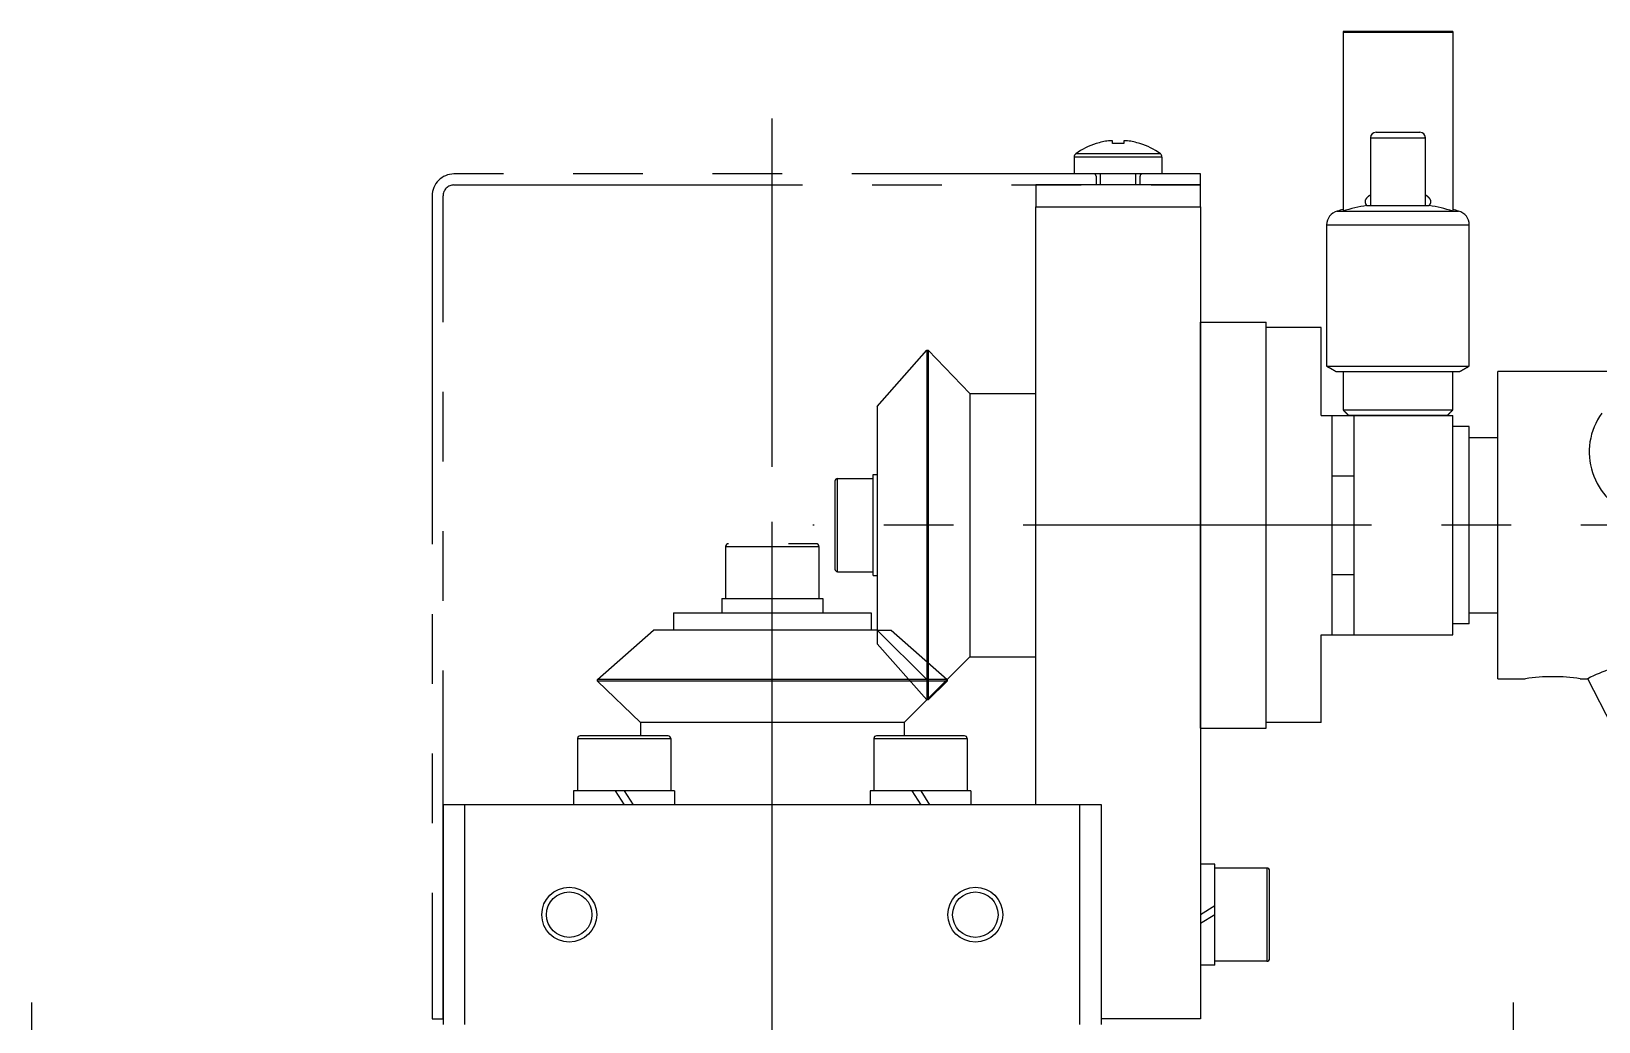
# Model space of a CAD drawing. Extents: x -60 to 572, y -16 to 599.
# Drawn here: x 351.8 to 494.5, y 230.3 to 320.5 of the extents above; entities that cross this region are included whole.
import ezdxf

# ---------------------------------------------------------------- set-up
doc = ezdxf.new("R2010")
doc.units = 0
for name, pattern in [('CENTER', [50.8, 31.75, -6.35, 6.35, -6.35]), ('DASHED', [19.05, 12.7, -6.35]), ('PHANTOM', [63.5, 31.75, -6.35, 6.35, -6.35, 6.35, -6.35])]:
    doc.linetypes.add(name, pattern=pattern)
doc.layers.get('0').update_dxf_attribs({"linetype": 'CONTINUOUS'})
doc.layers.add('CENTER', color=1, linetype='CENTER')
doc.layers.add('SCALE', color=7, linetype='CONTINUOUS')

msp = doc.modelspace()

# ---------------------------------------------------------------- linework, layer by layer
at = {"color": 7, "linetype": 'CONTINUOUS'}
for p, q in [((471.26, 320.5), (471.26, 320.38)), ((471.26, 320.38), (471.26, 304.12)), ((481.26, 320.38), (471.26, 320.38)), ((481.26, 320.5), (481.26, 320.38)), ((481.26, 320.38), (481.26, 304.12)), ((474.26, 311.3), (478.26, 311.3)), ((448.76, 310.29), (448.77, 310.27)), ((450.24, 310.52), (449.89, 310.52)), ((450.24, 310.27), (450.24, 310.52)), ((451.27, 310.52), (451.27, 310.27)), ((451.62, 310.52), (451.27, 310.52)), ((452.74, 310.27), (452.75, 310.29)), ((473.76, 310.8), (478.76, 310.8)), ((450.76, 309.04), (446.76, 309.04)), ((446.76, 309.04), (446.76, 307.5)), ((450.76, 309.33), (446.9, 309.33)), ((454.61, 309.33), (450.76, 309.33)), ((454.76, 309.04), (450.76, 309.04)), ((454.76, 309.04), (454.76, 307.5)), ((450.76, 307.5), (446.76, 307.5)), ((448.76, 307.3), (448.76, 306.5)), ((454.76, 307.5), (450.76, 307.5)), ((452.76, 306.5), (452.76, 307.3)), ((443.26, 306.5), (443.26, 304.5)), ((458.26, 306.5), (443.26, 306.5)), ((458.26, 304.5), (458.26, 306.5)), ((443.26, 304.5), (458.26, 304.5)), ((443.26, 250), (443.26, 304.5)), ((458.26, 304.5), (458.26, 230.5)), ((473.42, 304.62), (479.09, 304.62)), ((469.76, 302.86), (482.76, 302.86)), ((470.73, 304.12), (481.78, 304.12)), ((458.26, 257), (458.26, 294)), ((464.26, 257), (464.26, 294)), ((469.26, 293.5), (464.26, 293.5)), ((469.26, 285.5), (469.26, 293.5)), ((428.82, 286.32), (433.33, 291.43)), ((433.33, 291.43), (433.47, 291.43)), ((433.33, 291.43), (433.33, 275.5)), ((433.47, 291.43), (433.47, 275.5)), ((433.47, 291.43), (437.26, 287.5)), ((469.76, 290), (482.76, 290)), ((470.62, 289.5), (481.89, 289.5)), ((485.36, 261.5), (485.36, 289.5)), ((497.86, 289.5), (485.36, 289.5)), ((437.26, 287.5), (443.26, 287.5)), ((437.26, 287.5), (437.26, 275.5)), ((428.82, 286.32), (428.82, 275.5)), ((471.26, 286), (481.26, 286)), ((470.26, 265.5), (470.26, 285.5)), ((472.26, 265.5), (472.26, 285.5)), ((481.26, 265.5), (481.26, 285.5)), ((481.26, 266.5), (481.26, 284.5)), ((482.76, 284.5), (481.26, 284.5)), ((482.76, 266.5), (482.76, 284.5)), ((482.76, 283.5), (485.36, 283.5)), ((485.36, 267.5), (485.36, 283.5)), ((428.46, 280.1), (428.82, 280.1)), ((428.46, 270.9), (428.46, 280.1)), ((424.96, 279.5), (424.96, 271.5)), ((425.21, 279.75), (428.46, 279.75)), ((425.21, 271.25), (425.21, 279.75)), ((428.82, 275.5), (428.82, 265.94)), ((433.33, 275.5), (433.33, 259.58)), ((433.47, 275.5), (433.47, 259.58)), ((437.26, 275.5), (437.26, 263.5)), ((415.01, 273.55), (415.01, 268.8)), ((415.01, 273.55), (420.85, 273.55)), ((423.26, 273.8), (420.75, 273.8)), ((420.85, 273.55), (423.51, 273.55)), ((423.51, 273.55), (423.51, 268.8)), ((425.21, 271.25), (428.46, 271.25)), ((428.46, 270.9), (428.82, 270.9)), ((414.66, 268.8), (414.66, 267.5)), ((414.66, 268.8), (423.86, 268.8)), ((423.86, 268.8), (423.86, 267.5)), ((410.26, 267.5), (410.26, 265.94)), ((410.26, 267.5), (428.26, 267.5)), ((428.26, 267.5), (428.26, 265.94)), ((482.76, 267.5), (485.36, 267.5)), ((403.33, 261.43), (408.44, 265.94)), ((428.82, 265.94), (408.44, 265.94)), ((428.82, 265.94), (433.33, 261.43)), ((482.76, 266.5), (481.26, 266.5)), ((469.26, 257.5), (469.26, 265.5)), ((437.26, 263.5), (431.26, 257.5)), ((437.26, 263.5), (443.26, 263.5)), ((403.33, 261.29), (403.33, 261.43)), ((435.18, 261.43), (403.33, 261.43)), ((435.18, 261.43), (435.18, 261.29)), ((485.36, 261.5), (487.86, 261.5)), ((492.86, 261.5), (493.56, 261.5)), ((495.78, 257.17), (493.56, 261.5)), ((407.26, 257.5), (403.33, 261.29)), ((435.18, 261.29), (403.33, 261.29)), ((435.18, 261.29), (433.47, 259.58)), ((433.47, 259.58), (433.33, 259.58)), ((407.26, 257.5), (407.26, 256.3)), ((431.26, 257.5), (407.26, 257.5)), ((431.26, 257.5), (431.26, 256.3)), ((469.26, 257.5), (464.26, 257.5)), ((401.51, 256.05), (410.01, 256.05)), ((401.51, 256.05), (401.51, 251.3)), ((409.76, 256.3), (401.76, 256.3)), ((410.01, 256.05), (410.01, 251.3)), ((428.51, 256.05), (428.51, 251.3)), ((428.51, 256.05), (437.01, 256.05)), ((436.76, 256.3), (428.76, 256.3)), ((437.01, 256.05), (437.01, 251.3)), ((391.26, 250), (389.26, 250)), ((389.26, 250), (389.26, 230)), ((391.26, 230), (391.26, 250)), ((447.26, 250), (391.26, 250)), ((401.16, 251.3), (401.16, 250)), ((410.34, 251.3), (401.16, 251.3)), ((404.95, 251.3), (405.76, 250)), ((405.76, 251.3), (406.57, 250)), ((410.34, 251.3), (410.34, 250)), ((428.16, 251.3), (428.16, 250)), ((437.34, 251.3), (428.16, 251.3)), ((431.97, 251.3), (432.78, 250)), ((432.78, 251.3), (433.59, 250)), ((437.34, 251.3), (437.34, 250)), ((449.26, 250), (443.26, 250)), ((447.26, 250), (447.26, 230)), ((449.26, 230.5), (449.26, 250)), ((459.56, 244.6), (458.26, 244.6)), ((459.56, 235.4), (459.56, 244.6)), ((464.31, 244.25), (459.56, 244.25)), ((464.31, 244.25), (464.31, 240)), ((464.56, 240), (464.56, 244)), ((459.56, 240.81), (458.26, 240)), ((459.56, 240), (458.26, 239.19)), ((464.31, 240), (464.31, 235.75)), ((464.56, 236), (464.56, 240)), ((464.31, 235.75), (459.56, 235.75)), ((459.56, 235.4), (458.26, 235.4)), ((449.26, 230), (449.26, 230.5)), ((458.26, 230.5), (449.26, 230.5))]:
    msp.add_line(p, q, dxfattribs=at)
at = {"color": 3, "linetype": 'PHANTOM'}
for p, q in [((458.26, 307.5), (390.26, 307.5)), ((458.26, 306.5), (458.26, 307.5)), ((458.26, 306.5), (458.26, 307.5)), ((390.26, 306.5), (458.26, 306.5)), ((388.26, 305.5), (388.26, 230.5)), ((389.26, 230.5), (389.26, 305.5)), ((388.26, 230.5), (389.26, 230.5))]:
    msp.add_line(p, q, dxfattribs=at)
at = {"color": 3, "linetype": 'CONTINUOUS'}
for p, q in [((449.14, 307.5), (449.14, 306.5)), ((452.38, 306.5), (452.38, 307.5))]:
    msp.add_line(p, q, dxfattribs=at)
at = {"color": 7}
msp.add_line((480.76, 285.5), (471.76, 285.5), dxfattribs=at)
at = {"color": 3, "linetype": 'DASHED'}
for p, q in [((428.82, 265.94), (430.08, 265.94)), ((428.82, 265.94), (428.82, 264.68)), ((430.08, 265.94), (435.18, 261.43)), ((428.82, 264.68), (433.33, 259.58))]:
    msp.add_line(p, q, dxfattribs=at)
at = {"color": 7}
for points in [[(481.26, 320.5, 0), (481.1, 320.5, 0), (480.94, 320.5, 0), (480.78, 320.5, 0), (480.62, 320.5, 0), (480.46, 320.5, 0), (480.3, 320.5, 0), (480.15, 320.5, 0), (479.99, 320.5, 0), (479.83, 320.5, 0), (479.67, 320.5, 0), (479.51, 320.5, 0), (479.35, 320.5, 0), (479.19, 320.5, 0), (479.03, 320.5, 0), (478.88, 320.5, 0), (478.72, 320.5, 0), (478.56, 320.5, 0), (478.4, 320.5, 0), (478.24, 320.5, 0), (478.08, 320.5, 0), (477.92, 320.5, 0), (477.76, 320.5, 0), (477.61, 320.5, 0), (477.45, 320.5, 0), (477.29, 320.5, 0), (477.13, 320.5, 0), (476.97, 320.5, 0), (476.81, 320.5, 0), (476.65, 320.5, 0), (476.49, 320.5, 0), (476.34, 320.5, 0), (476.18, 320.5, 0), (476.02, 320.5, 0), (475.86, 320.5, 0), (475.7, 320.5, 0), (475.54, 320.5, 0), (475.38, 320.5, 0), (475.22, 320.5, 0), (475.07, 320.5, 0), (474.91, 320.5, 0), (474.75, 320.5, 0), (474.59, 320.5, 0), (474.43, 320.5, 0), (474.27, 320.5, 0), (474.11, 320.5, 0), (473.95, 320.5, 0), (473.8, 320.5, 0), (473.64, 320.5, 0), (473.48, 320.5, 0), (473.32, 320.5, 0), (473.16, 320.5, 0), (473, 320.5, 0), (472.84, 320.5, 0), (472.68, 320.5, 0), (472.53, 320.5, 0), (472.37, 320.5, 0), (472.21, 320.5, 0), (472.05, 320.5, 0), (471.89, 320.5, 0), (471.73, 320.5, 0), (471.57, 320.5, 0), (471.42, 320.5, 0), (471.26, 320.5, 0)], [(473.76, 310.8, 0), (473.76, 310.7, 0), (473.76, 310.6, 0), (473.76, 310.5, 0), (473.76, 310.41, 0), (473.76, 310.31, 0), (473.76, 310.21, 0), (473.76, 310.11, 0), (473.76, 310.01, 0), (473.76, 309.92, 0), (473.76, 309.82, 0), (473.76, 309.72, 0), (473.76, 309.62, 0), (473.76, 309.52, 0), (473.76, 309.43, 0), (473.76, 309.33, 0), (473.76, 309.23, 0), (473.76, 309.13, 0), (473.76, 309.03, 0), (473.76, 308.94, 0), (473.76, 308.84, 0), (473.76, 308.74, 0), (473.76, 308.64, 0), (473.76, 308.54, 0), (473.76, 308.45, 0), (473.76, 308.35, 0), (473.76, 308.25, 0), (473.76, 308.15, 0), (473.76, 308.05, 0), (473.76, 307.96, 0), (473.76, 307.86, 0), (473.76, 307.76, 0), (473.76, 307.66, 0), (473.76, 307.56, 0), (473.76, 307.46, 0), (473.76, 307.37, 0), (473.76, 307.27, 0), (473.76, 307.17, 0), (473.76, 307.07, 0), (473.76, 306.97, 0), (473.76, 306.88, 0), (473.76, 306.78, 0), (473.76, 306.68, 0), (473.76, 306.58, 0), (473.76, 306.48, 0), (473.76, 306.39, 0), (473.76, 306.29, 0), (473.76, 306.19, 0), (473.76, 306.09, 0), (473.76, 305.99, 0), (473.76, 305.9, 0), (473.76, 305.8, 0), (473.76, 305.7, 0), (473.76, 305.6, 0), (473.76, 305.5, 0), (473.76, 305.4, 0), (473.76, 305.31, 0), (473.76, 305.21, 0), (473.76, 305.11, 0), (473.76, 305.01, 0), (473.76, 304.92, 0), (473.76, 304.82, 0), (473.76, 304.72, 0), (473.76, 304.62, 0)], [(478.76, 304.62, 0), (478.76, 304.72, 0), (478.76, 304.82, 0), (478.76, 304.92, 0), (478.76, 305.01, 0), (478.76, 305.11, 0), (478.76, 305.21, 0), (478.76, 305.31, 0), (478.76, 305.4, 0), (478.76, 305.5, 0), (478.76, 305.6, 0), (478.76, 305.7, 0), (478.76, 305.8, 0), (478.76, 305.9, 0), (478.76, 305.99, 0), (478.76, 306.09, 0), (478.76, 306.19, 0), (478.76, 306.29, 0), (478.76, 306.39, 0), (478.76, 306.48, 0), (478.76, 306.58, 0), (478.76, 306.68, 0), (478.76, 306.78, 0), (478.76, 306.88, 0), (478.76, 306.97, 0), (478.76, 307.07, 0), (478.76, 307.17, 0), (478.76, 307.27, 0), (478.76, 307.37, 0), (478.76, 307.46, 0), (478.76, 307.56, 0), (478.76, 307.66, 0), (478.76, 307.76, 0), (478.76, 307.86, 0), (478.76, 307.96, 0), (478.76, 308.05, 0), (478.76, 308.15, 0), (478.76, 308.25, 0), (478.76, 308.35, 0), (478.76, 308.45, 0), (478.76, 308.54, 0), (478.76, 308.64, 0), (478.76, 308.74, 0), (478.76, 308.84, 0), (478.76, 308.94, 0), (478.76, 309.03, 0), (478.76, 309.13, 0), (478.76, 309.23, 0), (478.76, 309.33, 0), (478.76, 309.43, 0), (478.76, 309.52, 0), (478.76, 309.62, 0), (478.76, 309.72, 0), (478.76, 309.82, 0), (478.76, 309.92, 0), (478.76, 310.01, 0), (478.76, 310.11, 0), (478.76, 310.21, 0), (478.76, 310.31, 0), (478.76, 310.41, 0), (478.76, 310.5, 0), (478.76, 310.6, 0), (478.76, 310.7, 0), (478.76, 310.8, 0)], [(469.76, 302.86, 0), (469.76, 302.66, 0), (469.76, 302.45, 0), (469.76, 302.25, 0), (469.76, 302.05, 0), (469.76, 301.84, 0), (469.76, 301.64, 0), (469.76, 301.43, 0), (469.76, 301.23, 0), (469.76, 301.02, 0), (469.76, 300.82, 0), (469.76, 300.62, 0), (469.76, 300.41, 0), (469.76, 300.21, 0), (469.76, 300, 0), (469.76, 299.8, 0), (469.76, 299.59, 0), (469.76, 299.39, 0), (469.76, 299.19, 0), (469.76, 298.98, 0), (469.76, 298.78, 0), (469.76, 298.57, 0), (469.76, 298.37, 0), (469.76, 298.17, 0), (469.76, 297.96, 0), (469.76, 297.76, 0), (469.76, 297.55, 0), (469.76, 297.35, 0), (469.76, 297.14, 0), (469.76, 296.94, 0), (469.76, 296.74, 0), (469.76, 296.53, 0), (469.76, 296.33, 0), (469.76, 296.12, 0), (469.76, 295.92, 0), (469.76, 295.72, 0), (469.76, 295.51, 0), (469.76, 295.31, 0), (469.76, 295.1, 0), (469.76, 294.9, 0), (469.76, 294.69, 0), (469.76, 294.49, 0), (469.76, 294.29, 0), (469.76, 294.08, 0), (469.76, 293.88, 0), (469.76, 293.68, 0), (469.76, 293.47, 0), (469.76, 293.27, 0), (469.76, 293.06, 0), (469.76, 292.86, 0), (469.76, 292.65, 0), (469.76, 292.45, 0), (469.76, 292.24, 0), (469.76, 292.04, 0), (469.76, 291.84, 0), (469.76, 291.63, 0), (469.76, 291.43, 0), (469.76, 291.23, 0), (469.76, 291.02, 0), (469.76, 290.82, 0), (469.76, 290.61, 0), (469.76, 290.41, 0), (469.76, 290.2, 0), (469.76, 290, 0)], [(482.76, 290, 0), (482.76, 290.2, 0), (482.76, 290.41, 0), (482.76, 290.61, 0), (482.76, 290.82, 0), (482.76, 291.02, 0), (482.76, 291.23, 0), (482.76, 291.43, 0), (482.76, 291.63, 0), (482.76, 291.84, 0), (482.76, 292.04, 0), (482.76, 292.24, 0), (482.76, 292.45, 0), (482.76, 292.65, 0), (482.76, 292.86, 0), (482.76, 293.06, 0), (482.76, 293.27, 0), (482.76, 293.47, 0), (482.76, 293.68, 0), (482.76, 293.88, 0), (482.76, 294.08, 0), (482.76, 294.29, 0), (482.76, 294.49, 0), (482.76, 294.69, 0), (482.76, 294.9, 0), (482.76, 295.1, 0), (482.76, 295.31, 0), (482.76, 295.51, 0), (482.76, 295.72, 0), (482.76, 295.92, 0), (482.76, 296.12, 0), (482.76, 296.33, 0), (482.76, 296.53, 0), (482.76, 296.74, 0), (482.76, 296.94, 0), (482.76, 297.14, 0), (482.76, 297.35, 0), (482.76, 297.55, 0), (482.76, 297.76, 0), (482.76, 297.96, 0), (482.76, 298.17, 0), (482.76, 298.37, 0), (482.76, 298.57, 0), (482.76, 298.78, 0), (482.76, 298.98, 0), (482.76, 299.19, 0), (482.76, 299.39, 0), (482.76, 299.59, 0), (482.76, 299.8, 0), (482.76, 300, 0), (482.76, 300.21, 0), (482.76, 300.41, 0), (482.76, 300.62, 0), (482.76, 300.82, 0), (482.76, 301.02, 0), (482.76, 301.23, 0), (482.76, 301.43, 0), (482.76, 301.64, 0), (482.76, 301.84, 0), (482.76, 302.05, 0), (482.76, 302.25, 0), (482.76, 302.45, 0), (482.76, 302.66, 0), (482.76, 302.86, 0)], [(469.76, 290, 0), (469.77, 289.99, 0), (469.78, 289.98, 0), (469.8, 289.98, 0), (469.81, 289.97, 0), (469.83, 289.96, 0), (469.84, 289.95, 0), (469.85, 289.94, 0), (469.87, 289.94, 0), (469.88, 289.93, 0), (469.89, 289.92, 0), (469.91, 289.91, 0), (469.92, 289.9, 0), (469.94, 289.9, 0), (469.95, 289.89, 0), (469.96, 289.88, 0), (469.98, 289.87, 0), (469.99, 289.86, 0), (470, 289.86, 0), (470.02, 289.85, 0), (470.03, 289.84, 0), (470.05, 289.83, 0), (470.06, 289.83, 0), (470.07, 289.82, 0), (470.09, 289.81, 0), (470.1, 289.8, 0), (470.11, 289.79, 0), (470.13, 289.79, 0), (470.14, 289.78, 0), (470.16, 289.77, 0), (470.17, 289.76, 0), (470.18, 289.75, 0), (470.2, 289.75, 0), (470.21, 289.74, 0), (470.22, 289.73, 0), (470.24, 289.72, 0), (470.25, 289.71, 0), (470.27, 289.71, 0), (470.28, 289.7, 0), (470.29, 289.69, 0), (470.31, 289.68, 0), (470.32, 289.67, 0), (470.33, 289.67, 0), (470.35, 289.66, 0), (470.36, 289.65, 0), (470.38, 289.64, 0), (470.39, 289.63, 0), (470.4, 289.63, 0), (470.42, 289.62, 0), (470.43, 289.61, 0), (470.44, 289.6, 0), (470.46, 289.59, 0), (470.47, 289.59, 0), (470.48, 289.58, 0), (470.5, 289.57, 0), (470.51, 289.56, 0), (470.53, 289.56, 0), (470.54, 289.55, 0), (470.55, 289.54, 0), (470.57, 289.53, 0), (470.58, 289.52, 0), (470.59, 289.52, 0), (470.61, 289.51, 0), (470.62, 289.5, 0)], [(481.89, 289.5, 0), (481.9, 289.51, 0), (481.92, 289.52, 0), (481.93, 289.52, 0), (481.95, 289.53, 0), (481.96, 289.54, 0), (481.97, 289.55, 0), (481.99, 289.56, 0), (482, 289.56, 0), (482.01, 289.57, 0), (482.03, 289.58, 0), (482.04, 289.59, 0), (482.06, 289.59, 0), (482.07, 289.6, 0), (482.08, 289.61, 0), (482.1, 289.62, 0), (482.11, 289.63, 0), (482.12, 289.63, 0), (482.14, 289.64, 0), (482.15, 289.65, 0), (482.17, 289.66, 0), (482.18, 289.67, 0), (482.19, 289.67, 0), (482.21, 289.68, 0), (482.22, 289.69, 0), (482.23, 289.7, 0), (482.25, 289.71, 0), (482.26, 289.71, 0), (482.28, 289.72, 0), (482.29, 289.73, 0), (482.3, 289.74, 0), (482.32, 289.75, 0), (482.33, 289.75, 0), (482.34, 289.76, 0), (482.36, 289.77, 0), (482.37, 289.78, 0), (482.39, 289.79, 0), (482.4, 289.79, 0), (482.41, 289.8, 0), (482.43, 289.81, 0), (482.44, 289.82, 0), (482.45, 289.83, 0), (482.47, 289.83, 0), (482.48, 289.84, 0), (482.5, 289.85, 0), (482.51, 289.86, 0), (482.52, 289.86, 0), (482.54, 289.87, 0), (482.55, 289.88, 0), (482.56, 289.89, 0), (482.58, 289.9, 0), (482.59, 289.9, 0), (482.61, 289.91, 0), (482.62, 289.92, 0), (482.63, 289.93, 0), (482.65, 289.94, 0), (482.66, 289.94, 0), (482.67, 289.95, 0), (482.69, 289.96, 0), (482.7, 289.97, 0), (482.72, 289.98, 0), (482.73, 289.98, 0), (482.74, 289.99, 0), (482.76, 290, 0)], [(471.26, 289.5, 0), (471.26, 289.44, 0), (471.26, 289.39, 0), (471.26, 289.33, 0), (471.26, 289.28, 0), (471.26, 289.22, 0), (471.26, 289.17, 0), (471.26, 289.11, 0), (471.26, 289.06, 0), (471.26, 289, 0), (471.26, 288.94, 0), (471.26, 288.89, 0), (471.26, 288.83, 0), (471.26, 288.78, 0), (471.26, 288.72, 0), (471.26, 288.67, 0), (471.26, 288.61, 0), (471.26, 288.55, 0), (471.26, 288.5, 0), (471.26, 288.44, 0), (471.26, 288.39, 0), (471.26, 288.33, 0), (471.26, 288.28, 0), (471.26, 288.22, 0), (471.26, 288.17, 0), (471.26, 288.11, 0), (471.26, 288.05, 0), (471.26, 288, 0), (471.26, 287.94, 0), (471.26, 287.89, 0), (471.26, 287.83, 0), (471.26, 287.78, 0), (471.26, 287.72, 0), (471.26, 287.67, 0), (471.26, 287.61, 0), (471.26, 287.56, 0), (471.26, 287.5, 0), (471.26, 287.44, 0), (471.26, 287.39, 0), (471.26, 287.33, 0), (471.26, 287.28, 0), (471.26, 287.22, 0), (471.26, 287.17, 0), (471.26, 287.11, 0), (471.26, 287.06, 0), (471.26, 287, 0), (471.26, 286.94, 0), (471.26, 286.89, 0), (471.26, 286.83, 0), (471.26, 286.78, 0), (471.26, 286.72, 0), (471.26, 286.67, 0), (471.26, 286.61, 0), (471.26, 286.55, 0), (471.26, 286.5, 0), (471.26, 286.44, 0), (471.26, 286.39, 0), (471.26, 286.33, 0), (471.26, 286.28, 0), (471.26, 286.22, 0), (471.26, 286.17, 0), (471.26, 286.11, 0), (471.26, 286.05, 0), (471.26, 286, 0)], [(481.26, 286, 0), (481.26, 286.05, 0), (481.26, 286.11, 0), (481.26, 286.17, 0), (481.26, 286.22, 0), (481.26, 286.28, 0), (481.26, 286.33, 0), (481.26, 286.39, 0), (481.26, 286.44, 0), (481.26, 286.5, 0), (481.26, 286.55, 0), (481.26, 286.61, 0), (481.26, 286.67, 0), (481.26, 286.72, 0), (481.26, 286.78, 0), (481.26, 286.83, 0), (481.26, 286.89, 0), (481.26, 286.94, 0), (481.26, 287, 0), (481.26, 287.06, 0), (481.26, 287.11, 0), (481.26, 287.17, 0), (481.26, 287.22, 0), (481.26, 287.28, 0), (481.26, 287.33, 0), (481.26, 287.39, 0), (481.26, 287.44, 0), (481.26, 287.5, 0), (481.26, 287.56, 0), (481.26, 287.61, 0), (481.26, 287.67, 0), (481.26, 287.72, 0), (481.26, 287.78, 0), (481.26, 287.83, 0), (481.26, 287.89, 0), (481.26, 287.94, 0), (481.26, 288, 0), (481.26, 288.05, 0), (481.26, 288.11, 0), (481.26, 288.17, 0), (481.26, 288.22, 0), (481.26, 288.28, 0), (481.26, 288.33, 0), (481.26, 288.39, 0), (481.26, 288.44, 0), (481.26, 288.5, 0), (481.26, 288.55, 0), (481.26, 288.61, 0), (481.26, 288.67, 0), (481.26, 288.72, 0), (481.26, 288.78, 0), (481.26, 288.83, 0), (481.26, 288.89, 0), (481.26, 288.94, 0), (481.26, 289, 0), (481.26, 289.06, 0), (481.26, 289.11, 0), (481.26, 289.17, 0), (481.26, 289.22, 0), (481.26, 289.28, 0), (481.26, 289.33, 0), (481.26, 289.39, 0), (481.26, 289.44, 0), (481.26, 289.5, 0)], [(471.26, 286, 0), (471.26, 285.99, 0), (471.27, 285.98, 0), (471.28, 285.98, 0), (471.29, 285.97, 0), (471.3, 285.96, 0), (471.3, 285.95, 0), (471.31, 285.94, 0), (471.32, 285.94, 0), (471.33, 285.93, 0), (471.34, 285.92, 0), (471.34, 285.91, 0), (471.35, 285.9, 0), (471.36, 285.9, 0), (471.37, 285.89, 0), (471.38, 285.88, 0), (471.38, 285.87, 0), (471.39, 285.86, 0), (471.4, 285.86, 0), (471.41, 285.85, 0), (471.42, 285.84, 0), (471.42, 285.83, 0), (471.43, 285.83, 0), (471.44, 285.82, 0), (471.45, 285.81, 0), (471.45, 285.8, 0), (471.46, 285.79, 0), (471.47, 285.79, 0), (471.48, 285.78, 0), (471.49, 285.77, 0), (471.49, 285.76, 0), (471.5, 285.75, 0), (471.51, 285.75, 0), (471.52, 285.74, 0), (471.53, 285.73, 0), (471.53, 285.72, 0), (471.54, 285.71, 0), (471.55, 285.71, 0), (471.56, 285.7, 0), (471.57, 285.69, 0), (471.57, 285.68, 0), (471.58, 285.67, 0), (471.59, 285.67, 0), (471.6, 285.66, 0), (471.61, 285.65, 0), (471.61, 285.64, 0), (471.62, 285.63, 0), (471.63, 285.63, 0), (471.64, 285.62, 0), (471.65, 285.61, 0), (471.65, 285.6, 0), (471.66, 285.59, 0), (471.67, 285.59, 0), (471.68, 285.58, 0), (471.68, 285.57, 0), (471.69, 285.56, 0), (471.7, 285.56, 0), (471.71, 285.55, 0), (471.72, 285.54, 0), (471.72, 285.53, 0), (471.73, 285.52, 0), (471.74, 285.52, 0), (471.75, 285.51, 0), (471.76, 285.5, 0)], [(480.76, 285.5, 0), (480.76, 285.51, 0), (480.77, 285.52, 0), (480.78, 285.52, 0), (480.79, 285.53, 0), (480.8, 285.54, 0), (480.8, 285.55, 0), (480.81, 285.56, 0), (480.82, 285.56, 0), (480.83, 285.57, 0), (480.84, 285.58, 0), (480.84, 285.59, 0), (480.85, 285.59, 0), (480.86, 285.6, 0), (480.87, 285.61, 0), (480.88, 285.62, 0), (480.88, 285.63, 0), (480.89, 285.63, 0), (480.9, 285.64, 0), (480.91, 285.65, 0), (480.92, 285.66, 0), (480.92, 285.67, 0), (480.93, 285.67, 0), (480.94, 285.68, 0), (480.95, 285.69, 0), (480.95, 285.7, 0), (480.96, 285.71, 0), (480.97, 285.71, 0), (480.98, 285.72, 0), (480.99, 285.73, 0), (480.99, 285.74, 0), (481, 285.75, 0), (481.01, 285.75, 0), (481.02, 285.76, 0), (481.03, 285.77, 0), (481.03, 285.78, 0), (481.04, 285.79, 0), (481.05, 285.79, 0), (481.06, 285.8, 0), (481.07, 285.81, 0), (481.07, 285.82, 0), (481.08, 285.83, 0), (481.09, 285.83, 0), (481.1, 285.84, 0), (481.11, 285.85, 0), (481.11, 285.86, 0), (481.12, 285.86, 0), (481.13, 285.87, 0), (481.14, 285.88, 0), (481.15, 285.89, 0), (481.15, 285.9, 0), (481.16, 285.9, 0), (481.17, 285.91, 0), (481.18, 285.92, 0), (481.18, 285.93, 0), (481.19, 285.94, 0), (481.2, 285.94, 0), (481.21, 285.95, 0), (481.22, 285.96, 0), (481.22, 285.97, 0), (481.23, 285.98, 0), (481.24, 285.98, 0), (481.25, 285.99, 0), (481.26, 286, 0)]]:
    msp.add_polyline3d(points, dxfattribs=at)
at = {"color": 7, "linetype": 'CONTINUOUS'}
for points in [[(473.76, 305.58, 0), (473.74, 305.57, 0), (473.73, 305.57, 0), (473.72, 305.56, 0), (473.71, 305.55, 0), (473.7, 305.55, 0), (473.69, 305.54, 0), (473.68, 305.53, 0), (473.67, 305.53, 0), (473.65, 305.52, 0), (473.64, 305.51, 0), (473.63, 305.51, 0), (473.62, 305.5, 0), (473.61, 305.49, 0), (473.6, 305.49, 0), (473.59, 305.48, 0), (473.58, 305.47, 0), (473.57, 305.47, 0), (473.56, 305.46, 0), (473.55, 305.45, 0), (473.55, 305.44, 0), (473.54, 305.44, 0), (473.53, 305.43, 0), (473.52, 305.42, 0), (473.51, 305.42, 0), (473.5, 305.41, 0), (473.49, 305.4, 0), (473.48, 305.39, 0), (473.48, 305.39, 0), (473.47, 305.38, 0), (473.46, 305.37, 0), (473.45, 305.37, 0), (473.44, 305.36, 0), (473.44, 305.35, 0), (473.43, 305.34, 0), (473.42, 305.34, 0), (473.42, 305.33, 0), (473.41, 305.32, 0), (473.4, 305.31, 0), (473.4, 305.31, 0), (473.39, 305.3, 0), (473.38, 305.29, 0), (473.38, 305.28, 0), (473.37, 305.28, 0), (473.37, 305.27, 0), (473.36, 305.26, 0), (473.35, 305.25, 0), (473.35, 305.25, 0), (473.34, 305.24, 0), (473.34, 305.23, 0), (473.33, 305.22, 0), (473.33, 305.21, 0), (473.32, 305.21, 0), (473.32, 305.2, 0), (473.32, 305.19, 0), (473.31, 305.19, 0), (473.31, 305.18, 0), (473.3, 305.17, 0), (473.3, 305.16, 0), (473.3, 305.15, 0), (473.29, 305.15, 0), (473.29, 305.14, 0), (473.29, 305.13, 0), (473.28, 305.12, 0), (473.28, 305.12, 0), (473.28, 305.11, 0), (473.28, 305.1, 0), (473.27, 305.09, 0), (473.27, 305.08, 0), (473.27, 305.08, 0), (473.27, 305.07, 0), (473.27, 305.06, 0), (473.26, 305.05, 0), (473.26, 305.05, 0), (473.26, 305.04, 0), (473.26, 305.03, 0), (473.26, 305.02, 0), (473.26, 305.01, 0), (473.26, 305.01, 0), (473.26, 305, 0), (473.26, 304.99, 0), (473.26, 304.98, 0), (473.26, 304.97, 0), (473.26, 304.97, 0), (473.26, 304.96, 0), (473.26, 304.95, 0), (473.26, 304.94, 0), (473.26, 304.93, 0), (473.26, 304.93, 0), (473.26, 304.92, 0), (473.26, 304.91, 0), (473.26, 304.9, 0), (473.26, 304.9, 0), (473.27, 304.89, 0), (473.27, 304.88, 0), (473.27, 304.87, 0), (473.27, 304.86, 0), (473.27, 304.86, 0), (473.28, 304.85, 0), (473.28, 304.84, 0), (473.28, 304.83, 0), (473.29, 304.83, 0), (473.29, 304.82, 0), (473.29, 304.81, 0), (473.29, 304.8, 0), (473.3, 304.8, 0), (473.3, 304.79, 0), (473.31, 304.78, 0), (473.31, 304.77, 0), (473.31, 304.76, 0), (473.32, 304.76, 0), (473.32, 304.75, 0), (473.33, 304.74, 0), (473.33, 304.73, 0), (473.34, 304.73, 0), (473.34, 304.72, 0), (473.35, 304.71, 0), (473.35, 304.7, 0), (473.36, 304.7, 0), (473.36, 304.69, 0), (473.37, 304.68, 0), (473.38, 304.67, 0), (473.38, 304.67, 0), (473.39, 304.66, 0), (473.39, 304.65, 0), (473.4, 304.64, 0), (473.41, 304.64, 0), (473.41, 304.63, 0), (473.42, 304.62, 0)], [(479.09, 304.62, 0), (479.1, 304.63, 0), (479.11, 304.64, 0), (479.11, 304.64, 0), (479.12, 304.65, 0), (479.13, 304.66, 0), (479.13, 304.67, 0), (479.14, 304.67, 0), (479.14, 304.68, 0), (479.15, 304.69, 0), (479.15, 304.7, 0), (479.16, 304.7, 0), (479.17, 304.71, 0), (479.17, 304.72, 0), (479.18, 304.73, 0), (479.18, 304.73, 0), (479.19, 304.74, 0), (479.19, 304.75, 0), (479.19, 304.76, 0), (479.2, 304.76, 0), (479.2, 304.77, 0), (479.21, 304.78, 0), (479.21, 304.79, 0), (479.21, 304.8, 0), (479.22, 304.8, 0), (479.22, 304.81, 0), (479.22, 304.82, 0), (479.23, 304.83, 0), (479.23, 304.83, 0), (479.23, 304.84, 0), (479.24, 304.85, 0), (479.24, 304.86, 0), (479.24, 304.86, 0), (479.24, 304.87, 0), (479.24, 304.88, 0), (479.25, 304.89, 0), (479.25, 304.9, 0), (479.25, 304.9, 0), (479.25, 304.91, 0), (479.25, 304.92, 0), (479.25, 304.93, 0), (479.25, 304.93, 0), (479.25, 304.94, 0), (479.26, 304.95, 0), (479.26, 304.96, 0), (479.26, 304.97, 0), (479.26, 304.97, 0), (479.26, 304.98, 0), (479.26, 304.99, 0), (479.26, 305, 0), (479.26, 305.01, 0), (479.25, 305.01, 0), (479.25, 305.02, 0), (479.25, 305.03, 0), (479.25, 305.04, 0), (479.25, 305.05, 0), (479.25, 305.05, 0), (479.25, 305.06, 0), (479.25, 305.07, 0), (479.24, 305.08, 0), (479.24, 305.08, 0), (479.24, 305.09, 0), (479.24, 305.1, 0), (479.24, 305.11, 0), (479.23, 305.12, 0), (479.23, 305.12, 0), (479.23, 305.13, 0), (479.22, 305.14, 0), (479.22, 305.15, 0), (479.22, 305.15, 0), (479.21, 305.16, 0), (479.21, 305.17, 0), (479.21, 305.18, 0), (479.2, 305.19, 0), (479.2, 305.19, 0), (479.19, 305.2, 0), (479.19, 305.21, 0), (479.18, 305.21, 0), (479.18, 305.22, 0), (479.17, 305.23, 0), (479.17, 305.24, 0), (479.16, 305.25, 0), (479.16, 305.25, 0), (479.15, 305.26, 0), (479.15, 305.27, 0), (479.14, 305.28, 0), (479.14, 305.28, 0), (479.13, 305.29, 0), (479.12, 305.3, 0), (479.12, 305.31, 0), (479.11, 305.31, 0), (479.1, 305.32, 0), (479.1, 305.33, 0), (479.09, 305.34, 0), (479.08, 305.34, 0), (479.08, 305.35, 0), (479.07, 305.36, 0), (479.06, 305.37, 0), (479.05, 305.37, 0), (479.05, 305.38, 0), (479.04, 305.39, 0), (479.03, 305.39, 0), (479.02, 305.4, 0), (479.01, 305.41, 0), (479, 305.42, 0), (478.99, 305.42, 0), (478.99, 305.43, 0), (478.98, 305.44, 0), (478.97, 305.44, 0), (478.96, 305.45, 0), (478.95, 305.46, 0), (478.94, 305.47, 0), (478.93, 305.47, 0), (478.92, 305.48, 0), (478.91, 305.49, 0), (478.9, 305.49, 0), (478.89, 305.5, 0), (478.88, 305.51, 0), (478.87, 305.51, 0), (478.86, 305.52, 0), (478.85, 305.53, 0), (478.84, 305.53, 0), (478.83, 305.54, 0), (478.81, 305.55, 0), (478.8, 305.55, 0), (478.79, 305.56, 0), (478.78, 305.57, 0), (478.77, 305.57, 0), (478.76, 305.58, 0)]]:
    msp.add_polyline3d(points, dxfattribs=at)
at = {"color": 3, "linetype": 'CONTINUOUS'}
for centre in [(400.76, 240), (437.76, 240)]:
    msp.add_circle(centre, 2.5, dxfattribs=at)
at = {"color": 7, "linetype": 'CONTINUOUS'}
for centre in [(400.76, 240), (437.76, 240)]:
    msp.add_circle(centre, 2.07, dxfattribs=at)
for centre, radius, start, end in [((474.26, 310.8), 0.5, 90, 180), ((478.26, 310.8), 0.5, 0, 90), ((450.76, 304.1), 6.5, 107.8626, 126.3584), ((450.76, 304.1), 6.48, 97.6968, 107.8351), ((450.76, 303.11), 7.18, 85.8857, 94.1143), ((450.76, 304.1), 6.48, 72.1649, 82.3032), ((450.76, 304.1), 6.5, 53.6416, 72.1374), ((447.12, 309.04), 0.36, 126.3584, 180), ((454.4, 309.04), 0.36, 0, 53.6416), ((448.56, 307.3), 0.2, 0, 90), ((452.96, 307.3), 0.2, 90, 180), ((476.26, 282.86), 21.97, 103.1544, 104.5701), ((475.18, 292.09), 12.65, 97.9905, 108.0631), ((477.33, 292.09), 12.65, 71.9369, 82.0095), ((476.26, 282.86), 21.97, 75.4299, 76.8456), ((471.06, 302.86), 1.3, 104.5701, 180), ((481.46, 302.86), 1.3, 0, 75.4299), ((499.71, 282.16), 6.03, 144.1523, 252.0564), ((425.21, 279.5), 0.25, 90, 180), ((415.26, 273.55), 0.25, 90, 180), ((423.26, 273.55), 0.25, 0, 90), ((425.21, 271.5), 0.25, 180, 270), ((499.97, 249.46), 13.64, 98.9277, 118.047), ((490.35, 245.16), 16.53, 81.2679, 98.6532), ((401.76, 256.05), 0.25, 90, 180), ((409.76, 256.05), 0.25, 0, 90), ((428.76, 256.05), 0.25, 90, 180), ((436.76, 256.05), 0.25, 0, 90), ((464.31, 244), 0.25, 0, 90), ((464.31, 236), 0.25, 270, 0)]:
    msp.add_arc(centre, radius, start, end, dxfattribs=at)
at = {"color": 3, "linetype": 'PHANTOM'}
for radius in [2, 1]:
    msp.add_arc((390.26, 305.5), radius, 90, 180, dxfattribs=at)
at = {"layer": 'CENTER', "color": 1, "linetype": 'CENTER'}
for p, q in [((419.26, 230), (419.26, 317.5)), ((419.26, -2), (419.26, 275.8)), ((524.66, 275.5), (422.96, 275.5)), ((351.76, 232), (351.76, 218)), ((486.76, 232), (486.76, 218))]:
    msp.add_line(p, q, dxfattribs=at)
at = {"layer": 'SCALE', "color": 7, "linetype": 'CONTINUOUS'}
for p, q in [((458.26, 294), (464.26, 294)), ((469.26, 285.5), (481.26, 285.5)), ((470.26, 280), (472.26, 280)), ((470.26, 271), (472.26, 271)), ((469.26, 265.5), (481.26, 265.5)), ((458.26, 257), (464.26, 257))]:
    msp.add_line(p, q, dxfattribs=at)

doc.saveas('drawing.dxf')
